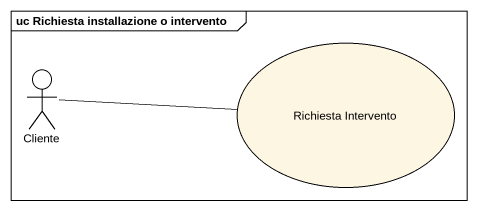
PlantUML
@startuml
mainframe uc Richiesta installazione o intervento
usecase "Richiesta Intervento" as Richiesta_Intervento
actor Cliente
Cliente -right- Richiesta_Intervento
@enduml
